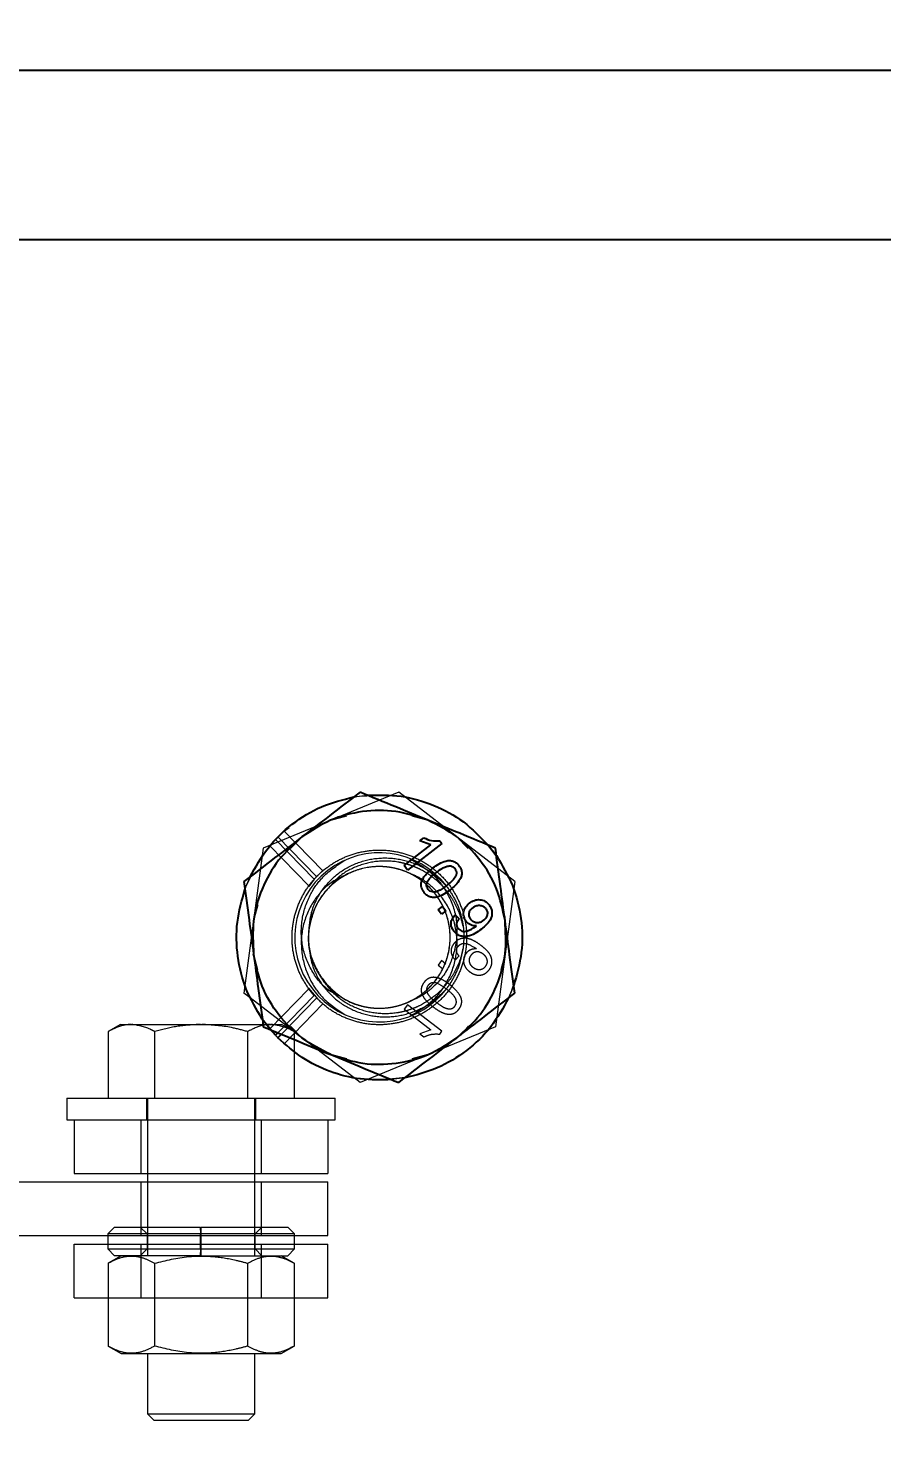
# Model space of a CAD drawing. Header units: millimetres. Extents: x 1293 to 41893, y 1011 to 26911.
# Drawn here: x 12004.4 to 12071.7, y 6496.1 to 6607.8 of the extents above; entities that cross this region are included whole.
import ezdxf

# ---------------------------------------------------------------- set-up
doc = ezdxf.new("R2010")
doc.units = ezdxf.units.MM
doc.header["$LTSCALE"] = 50
doc.linetypes.add('HIDDEN', pattern=[1.905, 1.27, -0.635])
doc.layers.add('CAPA_1', color=7, linetype='Continuous')
doc.layers.add('MAQUINAS', color=11, linetype='Continuous')
doc.styles.add('SLDTEXTSTYLE0', font='TXT', dxfattribs={"width": 0.75})
doc.dimstyles.new('SLDDIMSTYLE0', dxfattribs={"dimtxt": 100, "dimasz": 100, "dimexe": 0, "dimexo": 0.0625, "dimgap": 25, "dimtad": 2, "dimdec": 0, "dimlfac": 1.5, "dimrnd": 1e-09, "dimzin": 12, "dimdsep": 46, "dimtxsty": 'SLDTEXTSTYLE0', "dimsah": 1, "dimcen": 0.09, "dimadec": 0, "dimazin": 3, "dimtfac": 1, "dimtdec": 0, "dimtofl": 0, "dimtmove": 0, "dimatfit": 3, "dimfxl": 1, "dimfrac": 2, "dimtolj": 1, "dimtzin": 12, "dimarcsym": 0})

# ---------------------------------------------------------------- blocks, each defined once
blk = doc.blocks.new('_D_5')
at = {"layer": 'CAPA_1', "transparency": 16777216}
for p, q in [((11574.4, 7831.18), (17588.06, 7831.18)), ((17538.06, 7831.18), (17538.06, 4708.49)), ((16485.16, 4708.49), (17588.06, 4708.49))]:
    blk.add_line(p, q, dxfattribs=at)
for points in [[(17538.06, 7831.18), (17522.68, 7731.18), (17553.45, 7731.18)], [(17538.06, 4708.49), (17553.45, 4808.49), (17522.68, 4808.49)]]:
    blk.add_solid(points, dxfattribs=at)
at = {"layer": 'CAPA_1', "transparency": 16777216, "insert": (17409.15, 6122.06), "char_height": 100, "attachment_point": 1, "rotation": 90, "style": 'SLDTEXTSTYLE0'}
blk.add_mtext('4684', dxfattribs=at)
blk = doc.blocks.new('_D_15')
at = {"layer": 'CAPA_1', "transparency": 16777216}
for p, q in [((6530.12, 8742.38), (6530.12, 9415.65)), ((16745.16, 6492), (16745.16, 9415.65)), ((6530.12, 9365.65), (16745.16, 9365.65))]:
    blk.add_line(p, q, dxfattribs=at)
for points in [[(6530.12, 9365.65), (6630.12, 9350.26), (6630.12, 9381.03)], [(16745.16, 9365.65), (16645.16, 9381.03), (16645.16, 9350.26)]]:
    blk.add_solid(points, dxfattribs=at)
at = {"layer": 'CAPA_1', "transparency": 16777216, "insert": (11452.92, 9494.55), "char_height": 100, "attachment_point": 1, "style": 'SLDTEXTSTYLE0'}
blk.add_mtext('15323', dxfattribs=at)

msp = doc.modelspace()

# ---------------------------------------------------------------- linework, layer by layer
at = {"color": 1, "linetype": 'HIDDEN', "lineweight": 18}
for p, q in [((12011.655272, 6529.3172182), (12010.6731386, 6528.7501832)), ((12010.6731386, 6528.7501832), (12010.6731386, 6523.4955382)), ((12011.655272, 6529.3172182), (12024.3557022, 6529.3172182)), ((12014.3393129, 6528.7501832), (12014.3393129, 6523.4955382)), ((12021.6716613, 6528.7501832), (12021.6716613, 6523.4955382)), ((12025.3378355, 6528.7501832), (12024.3557022, 6529.3172182)), ((12025.3378355, 6528.7501832), (12025.3378355, 6523.4955382)), ((12007.4221537, 6523.4955382), (12028.5888204, 6523.4955382)), ((12007.4221537, 6523.4955382), (12007.4221537, 6521.8022048)), ((12013.6874871, 6523.4955382), (12013.6874871, 6521.8022048)), ((12013.7721537, 6523.4955382), (12013.7721537, 6511.0834048)), ((12022.2388204, 6511.0834048), (12022.2388204, 6523.4955382)), ((12022.3234871, 6521.8022048), (12022.3234871, 6523.4955382)), ((12028.5888204, 6521.8022048), (12028.5888204, 6523.4955382)), ((12007.4221537, 6521.8022048), (12028.5888204, 6521.8022048)), ((12008.0054871, 6521.8022048), (12008.0054871, 6517.5688715)), ((12013.2429871, 6521.8022048), (12013.2429871, 6517.5688715)), ((12022.7679871, 6517.5688715), (12022.7679871, 6521.8022048)), ((12028.0054871, 6521.8022048), (12028.0054871, 6517.5688715)), ((12008.0054871, 6517.5688715), (12028.0054871, 6517.5688715)), ((11984.4054871, 6516.9022048), (12028.0054871, 6516.9022048)), ((12013.2429871, 6516.9022048), (12013.2429871, 6512.6688715)), ((12022.7679871, 6512.6688715), (12022.7679871, 6516.9022048)), ((12028.0054871, 6512.6688715), (12028.0054871, 6516.9022048)), ((12011.1686537, 6513.3355382), (12010.6394871, 6512.8063715)), ((12011.1686537, 6513.3355382), (12017.9677204, 6513.3355382)), ((12013.2091204, 6513.3355382), (12013.7382871, 6512.8063715)), ((12017.9516537, 6513.3355382), (12017.9474871, 6512.8063715)), ((12017.9718871, 6512.8063715), (12017.9677204, 6513.3355382)), ((12018.0054871, 6513.3355382), (12024.8423204, 6513.3355382)), ((12018.0054871, 6511.0834048), (12018.0054871, 6513.3355382)), ((12022.2726871, 6512.8063715), (12022.8018537, 6513.3355382)), ((12025.3714871, 6512.8063715), (12024.8423204, 6513.3355382)), ((11984.4054871, 6512.6688715), (12028.0054871, 6512.6688715)), ((12008.0054871, 6512.0022048), (12028.0054871, 6512.0022048)), ((12008.0054871, 6507.7688715), (12008.0054871, 6512.0022048)), ((12017.9474871, 6512.8063715), (12010.6394871, 6512.8063715)), ((12010.6394871, 6512.8063715), (12010.6394871, 6511.6125715)), ((12013.2429871, 6512.0022048), (12013.2429871, 6507.7688715)), ((12013.7382871, 6512.8063715), (12013.7382871, 6511.6125715)), ((12017.9474871, 6511.6125715), (12017.9474871, 6512.8063715)), ((12017.9718871, 6512.8063715), (12017.9718871, 6511.6125715)), ((12025.3714871, 6512.8063715), (12018.0054871, 6512.8063715)), ((12022.2726871, 6511.6125715), (12022.2726871, 6512.8063715)), ((12022.7679871, 6507.7688715), (12022.7679871, 6512.0022048)), ((12025.3714871, 6511.6125715), (12025.3714871, 6512.8063715)), ((12028.0054871, 6507.7688715), (12028.0054871, 6512.0022048)), ((12010.6394871, 6511.6125715), (12017.9474871, 6511.6125715)), ((12010.6394871, 6511.6125715), (12011.1686537, 6511.0834048)), ((12011.7028084, 6511.0834048), (12010.6733537, 6510.4890489)), ((12017.9516537, 6511.0834048), (12011.1686537, 6511.0834048)), ((12013.7382871, 6511.6125715), (12013.2091204, 6511.0834048)), ((12017.9474871, 6511.6125715), (12017.9516537, 6511.0834048)), ((12017.9558597, 6511.0834048), (12017.9516537, 6511.0834048)), ((12017.9558597, 6511.0834048), (12024.8423204, 6511.0834048)), ((12017.9677204, 6511.0834048), (12017.9718871, 6511.6125715)), ((12018.0054871, 6511.6125715), (12025.3714871, 6511.6125715)), ((12022.8018537, 6511.0834048), (12022.2726871, 6511.6125715)), ((12025.3376204, 6510.4890489), (12024.3081657, 6511.0834048)), ((12024.8423204, 6511.0834048), (12025.3714871, 6511.6125715)), ((12010.6733537, 6510.4890489), (12010.6733537, 6503.9561608)), ((12014.3390978, 6510.4888626), (12014.3390978, 6503.956347)), ((12021.6718764, 6510.4888626), (12021.6718764, 6503.956347)), ((12025.3376204, 6510.4890489), (12025.3376204, 6503.9561608)), ((12008.0054871, 6507.7688715), (12028.0054871, 6507.7688715)), ((12010.6733537, 6503.9561608), (12011.7028084, 6503.3618048)), ((12011.7028084, 6503.3618048), (12024.3081657, 6503.3618048)), ((12013.7721537, 6503.3618048), (12013.7721537, 6498.6255515)), ((12022.2388204, 6498.6255515), (12022.2388204, 6503.3618048)), ((12024.3081657, 6503.3618048), (12025.3376204, 6503.9561608)), ((12013.7721537, 6498.6255515), (12022.2388204, 6498.6255515)), ((12013.7721537, 6498.6255515), (12014.3013204, 6498.0963848)), ((12021.7096537, 6498.0963848), (12022.2388204, 6498.6255515)), ((12021.7096537, 6498.0963848), (12014.3013204, 6498.0963848))]:
    msp.add_line(p, q, dxfattribs=at)
for points, knots in [([(12012.4800933, 6529.3172182), (12012.2749749, 6529.3025085), (12011.6630325, 6529.2586244), (12011.068433, 6528.9532191), (12010.6731386, 6528.7501832)], [0, 0, 0, 0, 0.3351922062, 1, 1, 1, 1]), ([(12014.3393129, 6528.7501832), (12014.2250634, 6528.814405), (12013.6367914, 6529.145084), (12013.0251841, 6529.2404076), (12012.5323583, 6529.3172182)], [0, 0, 0, 0, 0.1942119601, 1, 1, 1, 1]), ([(12017.9532221, 6529.3172182), (12017.3293215, 6529.2848229), (12016.1048334, 6529.2212428), (12014.9203022, 6528.9051973), (12014.3393129, 6528.7501832)], [0, 0, 0, 0, 0.5095195514, 1, 1, 1, 1]), ([(12021.6716613, 6528.7501832), (12021.2469874, 6528.8663404), (12020.0660093, 6529.1893626), (12018.8417645, 6529.2673041), (12018.0577521, 6529.3172182)], [0, 0, 0, 0, 0.35959504835, 1, 1, 1, 1]), ([(12023.4786159, 6529.3172182), (12023.2734975, 6529.3025085), (12022.6615551, 6529.2586244), (12022.0669556, 6528.9532191), (12021.6716613, 6528.7501832)], [0, 0, 0, 0, 0.3351922062, 1, 1, 1, 1]), ([(12025.3378355, 6528.7501832), (12025.223586, 6528.814405), (12024.635314, 6529.145084), (12024.0237067, 6529.2404076), (12023.5308809, 6529.3172182)], [0, 0, 0, 0, 0.1942119601, 1, 1, 1, 1]), ([(12010.6733537, 6510.4890489), (12010.991518, 6510.6528414), (12011.6347463, 6510.9839786), (12012.5877667, 6511.105062), (12013.4987817, 6510.9271855), (12014.0572867, 6510.63586), (12014.3390978, 6510.4888626)], [0, 0, 0, 0, 0.2646061211, 0.5349506065, 0.7653448938, 1, 1, 1, 1]), ([(12014.3390978, 6510.4888626), (12015.2242614, 6510.7063152), (12016.7125708, 6511.0719388), (12018.8888359, 6511.0702052), (12020.4462245, 6510.8231188), (12021.3655322, 6510.5724079), (12021.6718764, 6510.4888626)], [0, 0, 0, 0, 0.3661794341, 0.6156922034, 0.8719357593, 1, 1, 1, 1]), ([(12021.6718764, 6510.4888626), (12021.9900512, 6510.6526872), (12022.6333002, 6510.9838886), (12023.5863313, 6511.1050711), (12024.4973367, 6510.9272859), (12025.0558201, 6510.6360175), (12025.3376204, 6510.4890489)], [0, 0, 0, 0, 0.2646176718, 0.5349733347, 0.7653562273, 1, 1, 1, 1]), ([(12014.3390978, 6503.956347), (12014.0209229, 6503.7925225), (12013.377674, 6503.4613211), (12012.4246428, 6503.3401386), (12011.5136375, 6503.5179238), (12010.955154, 6503.8091922), (12010.6733537, 6503.9561608)], [0, 0, 0, 0, 0.2646176718, 0.5349733347, 0.7653562273, 1, 1, 1, 1]), ([(12021.6718764, 6503.956347), (12021.3655273, 6503.8727996), (12020.4615537, 6503.626268), (12018.9050548, 6503.3764904), (12016.7280651, 6503.3695078), (12015.2242592, 6503.7389111), (12014.3390978, 6503.956347)], [0, 0, 0, 0, 0.1280647744, 0.377893031, 0.6338190398, 1, 1, 1, 1]), ([(12025.3376204, 6503.9561608), (12025.0194562, 6503.7923682), (12024.3762279, 6503.4612311), (12023.4232074, 6503.3401477), (12022.5121924, 6503.5180242), (12021.9536874, 6503.8093497), (12021.6718764, 6503.956347)], [0, 0, 0, 0, 0.2646061211, 0.5349506065, 0.7653448938, 1, 1, 1, 1])]:
    msp.add_open_spline(points, degree=3, knots=knots, dxfattribs=at)
at = {"layer": 'MAQUINAS', "linetype": 'Continuous', "lineweight": 25}
for p, q in [((12177.0601733, 6604.5102403), (11890.3934895, 6604.5102403)), ((12177.0601733, 6591.1769069), (11730.6958163, 6591.1769069)), ((12034.0137937, 6541.8359953), (12036.1283487, 6543.4636933)), ((12036.995178, 6543.5769087), (12034.2815897, 6541.4880993)), ((12035.2462354, 6543.7819405), (12035.566952, 6544.028815)), ((12036.1283487, 6543.4636933), (12035.2462354, 6543.7819405)), ((12036.8227843, 6543.8008667), (12036.995178, 6543.5769087)), ((12034.2815897, 6541.4880993), (12034.0137937, 6541.8359953)), ((12036.6917544, 6538.3570359), (12037.0396503, 6538.624832)), ((12036.9595505, 6538.00914), (12036.6917544, 6538.3570359)), ((12037.3074464, 6538.276936), (12036.9595505, 6538.00914)), ((12037.0396503, 6538.624832), (12037.3074464, 6538.276936)), ((12038.0490264, 6537.961319), (12038.3516121, 6537.6402027)), ((12039.6611045, 6537.0388996), (12039.7261669, 6537.091579)), ((12023.8618155, 6528.4632985), (12023.4132438, 6528.9697264)), ((12023.8618155, 6528.4632985), (12024.0550973, 6528.6612963)), ((12024.0576472, 6528.260317), (12024.3359889, 6528.5454501))]:
    msp.add_line(p, q, dxfattribs=at)
at = {"layer": 'MAQUINAS', "linetype": 'HIDDEN', "lineweight": 18}
for p, q in [((12033.5848455, 6547.6228082), (12022.9100596, 6543.2202773)), ((12029.5555086, 6547.0998635), (12030.2911571, 6547.2850493)), ((12030.0559846, 6547.2537224), (12031.0948456, 6547.3921073)), ((12030.5128073, 6547.314575), (12031.6355771, 6547.3740415)), ((12042.7349421, 6540.5794379), (12033.5848455, 6547.6228082)), ((12028.2474525, 6545.4215427), (12029.494105, 6545.7535401)), ((12034.6262073, 6545.7535401), (12035.8862248, 6545.4138537)), ((12024.0576472, 6544.0934968), (12024.5463845, 6544.5587791)), ((12024.5463845, 6544.5587791), (12024.9402145, 6544.8483422)), ((12027.6034915, 6541.4270801), (12024.5463845, 6544.5587791)), ((12023.4132438, 6543.3840875), (12026.4923837, 6540.229818)), ((12023.5466405, 6543.4828181), (12023.8618155, 6543.8905154)), ((12023.8618155, 6543.8905154), (12026.9189225, 6540.7588164)), ((12027.1109984, 6540.9656453), (12024.0576472, 6544.0934968)), ((12025.8912281, 6544.0265731), (12025.0495741, 6543.187489)), ((12038.1598938, 6544.101123), (12039.0707382, 6543.187489)), ((12040.4736344, 6543.6157442), (12041.4074953, 6542.400596)), ((12040.650874, 6543.4509781), (12041.2901493, 6542.6204906)), ((12022.9100596, 6543.2202773), (12021.3853702, 6531.774376)), ((12021.6108455, 6540.3326349), (12022.1435609, 6541.3960519)), ((12027.6034915, 6541.4270801), (12027.1109984, 6540.9656453)), ((12027.7159743, 6541.5053336), (12027.6034915, 6541.4270801)), ((12036.2785382, 6541.3170203), (12036.1266479, 6541.4597177)), ((12021.356713, 6539.5061077), (12021.5351753, 6540.1491578)), ((12021.4652668, 6539.9796512), (12021.8648524, 6540.9485237)), ((12026.9189225, 6540.7588164), (12026.5018243, 6540.1890732)), ((12042.7349421, 6540.5794379), (12041.2102528, 6529.1335366)), ((12022.483523, 6538.7429581), (12022.1477149, 6537.4973266)), ((12022.483523, 6533.6108558), (12022.1476913, 6534.8719062)), ((12036.9595505, 6534.3446739), (12036.6917544, 6533.996778)), ((12037.3074464, 6534.0768778), (12036.9595505, 6534.3446739)), ((12038.0490264, 6534.3924949), (12038.3516121, 6534.7136112)), ((12038.5054862, 6534.6015685), (12038.6696365, 6535.3104701)), ((12039.6611045, 6535.3149143), (12039.7261669, 6535.2622349)), ((12041.9725974, 6534.8564872), (12041.6367893, 6533.6108558)), ((12036.6917544, 6533.996778), (12037.0396503, 6533.7289819)), ((12023.4132438, 6528.9697264), (12026.4923837, 6532.1239959)), ((12026.46932, 6532.1630695), (12027.2139635, 6531.3004024)), ((12026.9189225, 6531.5949975), (12026.4923837, 6532.1239959)), ((12027.5406818, 6532.961592), (12027.8579767, 6532.5190955)), ((12042.6550455, 6532.3741627), (12042.2554599, 6531.4052902)), ((12042.775231, 6532.8984468), (12042.4239264, 6531.8137698)), ((12021.8648524, 6531.4052902), (12021.3853702, 6531.774376)), ((12030.5354668, 6524.7310057), (12021.8648524, 6531.4052902)), ((12024.0550973, 6528.6612963), (12026.9189225, 6531.5949975)), ((12027.1109984, 6531.3881686), (12024.3359889, 6528.5454501)), ((12035.8818148, 6530.7534227), (12036.3274836, 6531.0717542)), ((12037.0791367, 6531.7889371), (12036.1266479, 6530.8940962)), ((12042.3407338, 6531.6120533), (12041.9827316, 6530.9673646)), ((12027.6034915, 6530.9267338), (12024.5463845, 6527.7950348)), ((12034.2815897, 6530.8657145), (12034.0137937, 6530.5178186)), ((12034.0137937, 6530.5178186), (12036.1283487, 6528.8901206)), ((12036.995178, 6528.7769052), (12034.2815897, 6530.8657145)), ((12024.1175213, 6528.2117789), (12022.8098303, 6529.7714247)), ((12023.4132438, 6528.9697264), (12022.830163, 6529.7333233)), ((12025.9604185, 6528.2526908), (12025.0495741, 6529.1663249)), ((12041.2102528, 6529.1335366), (12030.5354668, 6524.7310057)), ((12036.1283487, 6528.8901206), (12035.2462354, 6528.5718734)), ((12036.8227843, 6528.5529472), (12036.995178, 6528.7769052)), ((12035.2462354, 6528.5718734), (12035.566952, 6528.3249989)), ((12029.494105, 6526.6002738), (12028.3466099, 6526.9096254)), ((12035.8728598, 6526.9322711), (12034.6262073, 6526.6002738)), ((12034.1281802, 6525.1197214), (12032.5861383, 6524.9721302)), ((12034.0643277, 6525.1000915), (12033.0254667, 6524.9617065))]:
    msp.add_line(p, q, dxfattribs=at)
msp.add_arc((12032.0601562, 6536.1769069), 6.6666667, 37.587605897, 307.587605897, dxfattribs=at)
at = {"layer": 'MAQUINAS', "linetype": 'Continuous', "lineweight": 25}
for points in [[(12021.8648524, 6540.9485237), (12022.3001784, 6541.7334687), (12023.1708305, 6543.3033588), (12025.136774, 6545.171126), (12027.4453826, 6546.5937343), (12029.185784, 6547.0337264), (12030.0559846, 6547.2537224)], [(12031.0948456, 6547.3921073), (12031.9922909, 6547.4075765), (12033.7871816, 6547.4385147), (12036.3876873, 6546.6698413), (12038.7740065, 6545.3818317), (12040.0252515, 6544.094596), (12040.650874, 6543.4509781)], [(12035.8728598, 6545.4215427), (12035.0404265, 6545.6934749), (12033.37556, 6546.2373392), (12030.7264435, 6546.1891388), (12028.1570846, 6545.5421948), (12026.6926406, 6544.5814803), (12025.9604185, 6544.101123)], [(12041.9725974, 6537.4973266), (12041.7918809, 6538.354201), (12041.430448, 6540.0679499), (12040.064147, 6542.3380519), (12038.2191976, 6544.23971), (12036.6549724, 6545.0275985), (12035.8728598, 6545.4215427)], [(12025.9604185, 6544.101123), (12025.3087017, 6543.5161808), (12024.0052682, 6542.3462963), (12022.7224527, 6540.0279938), (12021.9980432, 6537.4793918), (12022.0978243, 6535.7307888), (12022.1477149, 6534.8564872)], [(12041.2901493, 6542.6204906), (12041.7522687, 6541.8510147), (12042.6765073, 6540.3120629), (12043.3110695, 6537.6756223), (12043.38878, 6534.9650044), (12042.8996237, 6533.2377766), (12042.6550455, 6532.3741627)], [(12022.830163, 6529.7333233), (12022.3680436, 6530.5027992), (12021.443805, 6532.041751), (12020.8092428, 6534.6781916), (12020.7315323, 6537.3888095), (12021.2206886, 6539.1160373), (12021.4652668, 6539.9796512)], [(12038.1598938, 6528.2526908), (12038.8116106, 6528.8376331), (12040.1150441, 6530.0075176), (12041.3978596, 6532.32582), (12042.1222691, 6534.8744221), (12042.022488, 6536.6230251), (12041.9725974, 6537.4973266)], [(12028.2474525, 6526.9322711), (12027.4653399, 6527.3262154), (12025.9011147, 6528.1141039), (12024.0561653, 6530.015762), (12022.6898643, 6532.285864), (12022.3284314, 6533.9996128), (12022.1477149, 6534.8564872)], [(12042.2554599, 6531.4052902), (12041.8201339, 6530.6203452), (12040.9494818, 6529.0504551), (12038.9835383, 6527.1826879), (12036.6749297, 6525.7600796), (12034.9345283, 6525.3200875), (12034.0643277, 6525.1000915)], [(12033.0254667, 6524.9617065), (12032.2012925, 6524.9428551), (12030.5529442, 6524.9051521), (12028.1469945, 6525.5383283), (12025.9042062, 6526.6150857), (12024.6731669, 6527.7119066), (12024.0576472, 6528.260317)], [(12028.2474525, 6526.9322711), (12029.0798858, 6526.660339), (12030.7447523, 6526.1164747), (12033.3938688, 6526.1646751), (12035.9632277, 6526.811619), (12037.4276718, 6527.7723336), (12038.1598938, 6528.2526908)]]:
    msp.add_open_spline(points, degree=3, dxfattribs=at)
for points, knots in [([(12030.5354668, 6547.6228082), (12029.7358052, 6547.0072613), (12028.2348568, 6545.8518926), (12026.6846978, 6544.6586437), (12025.9604185, 6544.101123)], [0, 0, 0, 0, 0.5327709195, 1, 1, 1, 1]), ([(12035.8728598, 6545.4215427), (12035.0278931, 6545.7700267), (12033.2194297, 6546.5158792), (12031.4683769, 6547.2380543), (12030.5354668, 6547.6228082)], [0, 0, 0, 0, 0.4672290805, 1, 1, 1, 1]), ([(12041.2102528, 6543.2202773), (12040.2773427, 6543.6050311), (12038.5262898, 6544.3272062), (12036.7178265, 6545.0730587), (12035.8728598, 6545.4215427)], [0, 0, 0, 0, 0.5327709195, 1, 1, 1, 1]), ([(12025.9604185, 6544.101123), (12025.2361392, 6543.5436024), (12023.6859803, 6542.3503535), (12022.1850319, 6541.1949847), (12021.3853702, 6540.5794379)], [0, 0, 0, 0, 0.46722908045, 1, 1, 1, 1]), ([(12035.566952, 6544.028815), (12035.7678316, 6543.9422677), (12036.1688965, 6543.7694725), (12036.6050735, 6543.790414), (12036.8227843, 6543.8008667)], [0, 0, 0, 0, 0.5008657323, 1, 1, 1, 1]), ([(12036.2893921, 6541.6485375), (12036.446057, 6541.7625139), (12036.7590004, 6541.9901856), (12037.2103581, 6542.1966551), (12037.5978773, 6542.2485662), (12037.8880509, 6542.1992668), (12038.1431118, 6542.0574458), (12038.2704341, 6541.9108164), (12038.3341584, 6541.837429)], [0, 0, 0, 0, 0.2504817087, 0.5003455958, 0.6317049057, 0.7502211388, 0.8749866995, 1, 1, 1, 1]), ([(12041.9725974, 6537.4973266), (12041.8519101, 6538.4033312), (12041.5936056, 6540.3424327), (12041.3435011, 6542.2199765), (12041.2102528, 6543.2202773)], [0, 0, 0, 0, 0.4672290805, 1, 1, 1, 1]), ([(12035.3806951, 6540.5292055), (12035.4253006, 6540.6431323), (12035.5145767, 6540.8711521), (12035.8198774, 6541.2583351), (12036.1015943, 6541.4924632), (12036.2893921, 6541.6485375)], [0, 0, 0, 0, 0.249753552, 0.499871473, 1, 1, 1, 1]), ([(12035.8988868, 6539.9628565), (12035.8619161, 6540.0226013), (12035.7879543, 6540.1421239), (12035.7807206, 6540.3565989), (12035.8285565, 6540.5617749), (12036.064701, 6540.9114773), (12036.3389312, 6541.1281622), (12036.5582753, 6541.3014784)], [0, 0, 0, 0, 0.12469638283, 0.2494616582, 0.37443234657, 0.49963711369, 1, 1, 1, 1]), ([(12036.5582753, 6541.3014784), (12036.7110145, 6541.4126885), (12036.94011, 6541.5794939), (12037.275791, 6541.7603706), (12037.4615971, 6541.7988445), (12037.5543777, 6541.8180562)], [0, 0, 0, 0, 0.5003723119, 0.7505151407, 1, 1, 1, 1]), ([(12038.018123, 6541.6002177), (12038.0556325, 6541.5406584), (12038.1306497, 6541.4215426), (12038.1419219, 6541.2062647), (12038.0903355, 6541.0013955), (12037.858034, 6540.648679), (12037.5822551, 6540.431505), (12037.3616636, 6540.2577906)], [0, 0, 0, 0, 0.1247447425, 0.2494837578, 0.3744708184, 0.4996480989, 1, 1, 1, 1]), ([(12037.5543777, 6541.8180562), (12037.5988745, 6541.8164463), (12037.6878395, 6541.8132276), (12037.8158538, 6541.7718283), (12037.9308984, 6541.701425), (12037.9890446, 6541.6339575), (12038.018123, 6541.6002177)], [0, 0, 0, 0, 0.2501584562, 0.5001555724, 0.7500324303, 1, 1, 1, 1]), ([(12038.3341584, 6541.837429), (12038.3883662, 6541.7567672), (12038.4967372, 6541.5955097), (12038.5705471, 6541.3088636), (12038.5468336, 6541.0141647), (12038.2993032, 6540.4824365), (12037.9263797, 6540.1637353), (12037.6283725, 6539.9090578)], [0, 0, 0, 0, 0.125373348, 0.2506437386, 0.375697515, 0.5011131747, 1, 1, 1, 1]), ([(12021.3853702, 6540.5794379), (12021.5186186, 6539.5791371), (12021.7687231, 6537.7015933), (12022.0270275, 6535.7624918), (12022.1477149, 6534.8564872)], [0, 0, 0, 0, 0.5327709195, 1, 1, 1, 1]), ([(12035.5857805, 6539.7218401), (12035.5067986, 6539.8438028), (12035.3881746, 6540.0269805), (12035.3567586, 6540.2795923), (12035.3606066, 6540.4232119), (12035.373999, 6540.4938747), (12035.3806951, 6540.5292055)], [0, 0, 0, 0, 0.4987953461, 0.7491482596, 0.8745764119, 1, 1, 1, 1]), ([(12037.3616636, 6540.2577906), (12037.1380194, 6540.0898913), (12036.8584191, 6539.8799833), (12036.4598785, 6539.7426537), (12036.2492449, 6539.7473587), (12036.0443667, 6539.810751), (12035.9473662, 6539.9121693), (12035.8988868, 6539.9628565)], [0, 0, 0, 0, 0.5004095025, 0.6256126137, 0.7505796735, 0.875343692, 1, 1, 1, 1]), ([(12037.6283725, 6539.9090578), (12037.4719048, 6539.7950803), (12037.1593471, 6539.5674001), (12036.7119692, 6539.3640692), (12036.3257733, 6539.3102948), (12036.0347712, 6539.3567122), (12035.7763449, 6539.5017297), (12035.6493421, 6539.6484236), (12035.5857805, 6539.7218401)], [0, 0, 0, 0, 0.2504758129, 0.50034735438, 0.62576834083, 0.75017618309, 0.87496969665, 1, 1, 1, 1]), ([(12038.8934808, 6537.4400821), (12038.8546228, 6537.496743), (12038.7769331, 6537.6100264), (12038.7118457, 6537.8064107), (12038.6905838, 6538.0118933), (12038.7145406, 6538.216928), (12038.7787905, 6538.4141052), (12038.9146428, 6538.6547869), (12039.0705308, 6538.7917568), (12039.1741085, 6538.8827647)], [0, 0, 0, 0, 0.1250740585, 0.2500636243, 0.3732612247, 0.5001992382, 0.6242961009, 0.7503685137, 1, 1, 1, 1]), ([(12039.1741085, 6538.8827647), (12039.2953062, 6538.9635006), (12039.4779031, 6539.0851377), (12039.7618646, 6539.1524718), (12039.9807797, 6539.1586482), (12040.1942389, 6539.1195424), (12040.4656377, 6539.0105365), (12040.615114, 6538.8510362), (12040.7150328, 6538.7444167)], [0, 0, 0, 0, 0.2498688585, 0.3764535287, 0.5003476657, 0.6272386366, 0.7508240847, 1, 1, 1, 1]), ([(12037.9302514, 6536.6761198), (12037.8642686, 6536.7764766), (12037.7650491, 6536.9273849), (12037.7143654, 6537.1628949), (12037.7140201, 6537.4014878), (12037.8093249, 6537.6943131), (12037.9690419, 6537.8722234), (12038.0490264, 6537.961319)], [0, 0, 0, 0, 0.2498594906, 0.3757183909, 0.500481002, 0.7498462328, 1, 1, 1, 1]), ([(12039.2881813, 6537.575099), (12039.2386372, 6537.6507777), (12039.1644065, 6537.7641652), (12039.1316856, 6537.9424987), (12039.1377781, 6538.0772984), (12039.1729503, 6538.208127), (12039.254756, 6538.3696515), (12039.3561046, 6538.4603788), (12039.4234226, 6538.5206421)], [0, 0, 0, 0, 0.2495205461, 0.3738507838, 0.4998887841, 0.6240955932, 0.7503154422, 1, 1, 1, 1]), ([(12039.4234226, 6538.5206421), (12039.5031726, 6538.5739978), (12039.6624624, 6538.6805687), (12039.9077736, 6538.7180132), (12040.0966841, 6538.6918906), (12040.2776361, 6538.6238009), (12040.3764324, 6538.5199987), (12040.4429328, 6538.4501287)], [0, 0, 0, 0, 0.25025039885, 0.49984175184, 0.62957629764, 0.75066535386, 1, 1, 1, 1]), ([(12040.7150328, 6538.7444167), (12040.7674507, 6538.6654813), (12040.8722706, 6538.5076343), (12040.9417258, 6538.2287519), (12040.9429775, 6537.9436709), (12040.8393013, 6537.5772177), (12040.5520624, 6537.1888917), (12040.2588868, 6536.9528217), (12040.1119214, 6536.8344826)], [0, 0, 0, 0, 0.1250635897, 0.2500895576, 0.3751100052, 0.5001693996, 0.7494409524, 1, 1, 1, 1]), ([(12040.4429328, 6538.4501287), (12040.4919106, 6538.3719861), (12040.5651046, 6538.2552074), (12040.5847888, 6538.0714325), (12040.5673924, 6537.9353892), (12040.5215055, 6537.804918), (12040.4269441, 6537.6471879), (12040.3223776, 6537.5569761), (12040.252903, 6537.497039)], [0, 0, 0, 0, 0.24901685056, 0.37213839248, 0.49936545582, 0.62356193347, 0.74989269326, 1, 1, 1, 1]), ([(12040.1119214, 6536.8344826), (12039.9455622, 6536.7131442), (12039.6134091, 6536.4708797), (12039.1292847, 6536.2635778), (12038.7150281, 6536.2302963), (12038.4099386, 6536.2949343), (12038.1351146, 6536.4433582), (12037.9985583, 6536.5985109), (12037.9302514, 6536.6761198)], [0, 0, 0, 0, 0.2504849429, 0.5001185141, 0.6278991852, 0.7500923696, 0.8749936752, 1, 1, 1, 1]), ([(12038.3516121, 6537.6402027), (12038.3025084, 6537.5818399), (12038.213827, 6537.4764364), (12038.1476144, 6537.3138052), (12038.1393291, 6537.1827233), (12038.1584557, 6537.0805284), (12038.1969857, 6536.9835163), (12038.2371067, 6536.9273028), (12038.257166, 6536.8991979)], [0, 0, 0, 0, 0.2764767993, 0.4993179598, 0.6237184282, 0.7494961879, 0.8747561628, 1, 1, 1, 1]), ([(12038.257166, 6536.8991979), (12038.3013761, 6536.8499506), (12038.3897594, 6536.751497), (12038.5705693, 6536.6629115), (12038.768965, 6536.6322192), (12039.1581364, 6536.719301), (12039.4376499, 6536.8969109), (12039.6611045, 6537.0388996)], [0, 0, 0, 0, 0.1252073258, 0.2503100191, 0.3753386279, 0.5006201474, 1, 1, 1, 1]), ([(12039.7261669, 6537.091579), (12039.6476675, 6537.0885179), (12039.4901756, 6537.0823766), (12039.2618849, 6537.1505329), (12039.0508574, 6537.2628683), (12038.9458614, 6537.381099), (12038.8934808, 6537.4400821)], [0, 0, 0, 0, 0.2489431768, 0.4994502947, 0.7502849385, 1, 1, 1, 1]), ([(12040.252903, 6537.497039), (12040.1771523, 6537.4458975), (12040.0625391, 6537.3685188), (12039.8856986, 6537.3201143), (12039.747981, 6537.3135439), (12039.6141495, 6537.3373017), (12039.4440657, 6537.4072088), (12039.350659, 6537.5078094), (12039.2881813, 6537.575099)], [0, 0, 0, 0, 0.2499764907, 0.3782221671, 0.5003423322, 0.6274524307, 0.7508110927, 1, 1, 1, 1]), ([(12042.7349421, 6531.774376), (12042.6016937, 6532.7746767), (12042.3515892, 6534.6522206), (12042.0932848, 6536.591322), (12041.9725974, 6537.4973266)], [0, 0, 0, 0, 0.5327709195, 1, 1, 1, 1]), ([(12022.1477149, 6534.8564872), (12022.2684022, 6533.9504826), (12022.5267067, 6532.0113812), (12022.7768112, 6530.1338374), (12022.9100596, 6529.1335366)], [0, 0, 0, 0, 0.4672290805, 1, 1, 1, 1]), ([(12038.1598938, 6528.2526908), (12038.8841731, 6528.8102115), (12040.434332, 6530.0034604), (12041.9352804, 6531.1588291), (12042.7349421, 6531.774376)], [0, 0, 0, 0, 0.4672290805, 1, 1, 1, 1]), ([(12022.9100596, 6529.1335366), (12023.8429696, 6528.7487827), (12025.5940225, 6528.0266076), (12027.4024858, 6527.2807551), (12028.2474525, 6526.9322711)], [0, 0, 0, 0, 0.53277091955, 1, 1, 1, 1]), ([(12033.5848455, 6524.7310057), (12034.3845071, 6525.3465525), (12035.8854555, 6526.5019213), (12037.4356145, 6527.6951702), (12038.1598938, 6528.2526908)], [0, 0, 0, 0, 0.5327709195, 1, 1, 1, 1]), ([(12028.2474525, 6526.9322711), (12029.0924192, 6526.5837872), (12030.9008826, 6525.8379346), (12032.6519354, 6525.1157596), (12033.5848455, 6524.7310057)], [0, 0, 0, 0, 0.4672290805, 1, 1, 1, 1])]:
    msp.add_open_spline(points, degree=3, knots=knots, dxfattribs=at)
at = {"layer": 'MAQUINAS', "linetype": 'HIDDEN', "lineweight": 18}
for points in [[(12026.4923837, 6532.1239959), (12026.2528289, 6532.4947189), (12025.7737193, 6533.2361651), (12025.3408668, 6534.4962947), (12025.140224, 6535.8074858), (12025.1977878, 6537.1351161), (12025.5064527, 6538.4267696), (12026.0562141, 6539.6359583), (12026.8265129, 6540.7179901), (12027.7891406, 6541.6331758), (12028.9087001, 6542.3478687), (12030.1440603, 6542.8358124), (12031.4498265, 6543.0790763), (12032.7780193, 6543.0687222), (12034.0798343, 6542.8051303), (12035.3074368, 6542.2979863), (12036.415719, 6541.5659251), (12037.3639574, 6540.635846), (12038.1173091, 6539.5419245), (12038.6480925, 6538.3243564), (12038.9368042, 6537.027881), (12038.9728354, 6535.7001367), (12038.7548623, 6534.3899112), (12038.2908943, 6533.1453485), (12037.5979794, 6532.0121791), (12036.70158, 6531.0320426), (12035.6346281, 6530.240948), (12034.4363513, 6529.6679859), (12033.1506946, 6529.3341271), (12031.8252176, 6529.2519472), (12030.5074359, 6529.4233158), (12029.2502069, 6529.8462283), (12028.0831721, 6530.4891262), (12027.4350563, 6531.0884878), (12027.1109984, 6531.3881686)], [(12027.635167, 6532.7707312), (12027.2558706, 6533.4010804), (12026.4972779, 6534.6617789), (12026.3867945, 6536.9224387), (12027.091662, 6539.0323672), (12028.5658976, 6540.7175537), (12030.5686297, 6541.7087948), (12032.7993641, 6541.8585726), (12034.9173101, 6541.1431755), (12036.6003519, 6539.671764), (12037.5921543, 6537.6682648), (12037.7418317, 6535.4377749), (12037.0262749, 6533.3196182), (12035.5556024, 6531.6371744), (12033.5493072, 6530.6431906), (12031.3292621, 6530.5016409), (12029.1721221, 6531.1868682), (12028.1474854, 6532.2427768), (12027.635167, 6532.7707312)], [(12037.3429669, 6540.2433987), (12037.5902713, 6539.8815399), (12038.08488, 6539.1578222), (12038.5349127, 6537.915659), (12038.7676961, 6536.6151551), (12038.70218, 6535.7410197), (12038.6694219, 6535.303952)], [(12027.635167, 6532.7707312), (12027.4280198, 6533.0738314), (12027.0137255, 6533.680032), (12026.6367691, 6534.720493), (12026.4417849, 6535.8098214), (12026.4966626, 6536.5420149), (12026.5241014, 6536.9081117)]]:
    msp.add_open_spline(points, degree=3, dxfattribs=at)
for points, knots in [([(12029.0067196, 6531.506636), (12028.7110497, 6531.6407921), (12027.7633517, 6532.0707968), (12026.6525752, 6533.5096224), (12025.8770478, 6535.5031284), (12025.8706066, 6537.6576487), (12026.5040997, 6539.4869595), (12027.6355477, 6541.1254432), (12028.7009191, 6541.8368141), (12029.3392819, 6542.2630624)], [0, 0, 0, 0, 0.0732264313, 0.2347095423, 0.3940996049, 0.5545736176, 0.7120391018, 0.8274559035, 1, 1, 1, 1]), ([(12026.5241014, 6536.9081117), (12026.5671563, 6537.2997984), (12026.6522093, 6538.0735573), (12027.1639627, 6539.3899002), (12028.1072975, 6540.7060144), (12029.5679338, 6541.790807), (12031.2351741, 6542.389157), (12033.0012399, 6542.5068803), (12034.7294612, 6542.1199957), (12036.2313846, 6541.3485733), (12036.9967726, 6540.5875973), (12037.3429669, 6540.2433987)], [0, 0, 0, 0, 0.0816770766, 0.1613492895, 0.2910353615, 0.4131480043, 0.5342211749, 0.6547649167, 0.7763458983, 0.8988385446, 1, 1, 1, 1]), ([(12038.6694219, 6537.0498619), (12038.5925959, 6537.3612008), (12038.4389321, 6537.9839266), (12038.074874, 6538.7799062), (12037.6523406, 6539.4803813), (12037.1608298, 6540.1154824), (12036.3752844, 6540.8876175), (12035.5572632, 6541.4211801), (12034.8328995, 6541.7447031), (12034.4297314, 6541.8949536), (12033.9879473, 6542.025087), (12033.1316497, 6542.2033759), (12031.8381757, 6542.2405958), (12030.2031933, 6541.8083314), (12028.8832355, 6541.0768456), (12028.3125409, 6540.3693659), (12028.1007462, 6540.1068079)], [0, 0, 0, 0, 0.0699533524, 0.1399175199, 0.1901929994, 0.2485516026, 0.3148802022, 0.4302470241, 0.4592138764, 0.4882061131, 0.5242063671, 0.5597322996, 0.6792740129, 0.8024254596, 0.9266766417, 1, 1, 1, 1]), ([(12034.4569709, 6542.3978171), (12035.1480773, 6541.9835545), (12036.3367902, 6541.2710169), (12037.5804258, 6539.5254745), (12038.1854941, 6537.8507629), (12038.1696965, 6536.6863022), (12038.1639953, 6536.2660609)], [0, 0, 0, 0, 0.3146952275, 0.5412802635, 0.8344529944, 1, 1, 1, 1]), ([(12030.0525356, 6541.3876672), (12029.3853679, 6541.107499), (12028.0546442, 6540.5486794), (12026.6420211, 6538.8599361), (12025.8798851, 6536.8464529), (12025.8698532, 6534.697289), (12026.5042382, 6532.8666477), (12027.6354995, 6531.2284426), (12028.700901, 6530.5170268), (12029.3392819, 6530.0907515)], [0, 0, 0, 0, 0.1490742446, 0.297341462, 0.4436869277, 0.5910276322, 0.7356060283, 0.8415770361, 1, 1, 1, 1]), ([(12027.635167, 6532.7707312), (12027.7993004, 6532.5744898), (12028.2093685, 6532.0842038), (12028.8067993, 6531.6168408), (12029.3535879, 6531.2873909), (12029.738178, 6531.0908903), (12030.2269615, 6530.8917501), (12030.5960066, 6530.784138), (12030.7984384, 6530.7371798), (12030.7987633, 6530.7371045), (12030.7992462, 6530.7369925), (12030.800121, 6530.7367898), (12030.8017227, 6530.736419), (12030.8047094, 6530.7357286), (12030.810446, 6530.7344069), (12030.8219764, 6530.7317665), (12030.8466743, 6530.7261817), (12030.9039105, 6530.7135943), (12031.0803554, 6530.6773594), (12031.681863, 6530.5812467), (12032.3641509, 6530.5783788), (12033.0263898, 6530.6735505), (12033.4065343, 6530.7517936), (12033.8323822, 6530.8742411), (12034.2086557, 6531.0183277), (12034.4370553, 6531.1230998), (12034.6658095, 6531.2351821), (12034.9565311, 6531.3946171), (12035.3558945, 6531.6605635), (12035.7310067, 6531.9597834), (12036.060691, 6532.272622), (12036.3817839, 6532.6295641), (12036.710273, 6533.0647002), (12036.9629861, 6533.4897406), (12037.1029008, 6533.7766347), (12037.208635, 6534.0082098), (12037.3323425, 6534.3158885), (12037.4725331, 6534.7749477), (12037.5728415, 6535.2443766), (12037.6359515, 6535.7480819), (12037.6517141, 6536.251053), (12037.6234449, 6536.7159759), (12037.5692656, 6537.1137989), (12037.5110009, 6537.3990447), (12037.4685157, 6537.5677726), (12037.4123263, 6537.778781), (12037.3141329, 6538.0886362), (12037.1407511, 6538.5073944), (12036.9587792, 6538.8664313), (12036.7789175, 6539.1687965), (12036.4899552, 6539.5957281), (12036.0306775, 6540.1387938), (12035.3645026, 6540.7059396), (12034.7044978, 6541.1116822), (12034.0892928, 6541.3915459), (12033.5035074, 6541.5833323), (12032.9127453, 6541.7059423), (12032.3117977, 6541.7660716), (12031.2747034, 6541.7587085), (12029.7953268, 6541.4040834), (12028.1776345, 6540.3348503), (12026.9659755, 6538.7855174), (12026.6713929, 6537.5339144), (12026.5241014, 6536.9081117)], [0, 0, 0, 0, 0.0250183456, 0.0625053886, 0.0734573722, 0.0875362216, 0.1047409038, 0.1250701548, 0.1250803341, 0.1250883717, 0.1251028116, 0.1251288739, 0.125176297, 0.1252637971, 0.125429027, 0.125752715, 0.1264220383, 0.1279084198, 0.1314910815, 0.1440579966, 0.187538506, 0.1974735528, 0.2095663616, 0.2255092652, 0.2408045139, 0.2489691966, 0.2501055683, 0.2657483982, 0.2813911301, 0.2970337643, 0.312676301, 0.3258383557, 0.3440073134, 0.3659742792, 0.3741240662, 0.3752533194, 0.390901927, 0.4065503358, 0.4221985468, 0.4378465611, 0.4561989564, 0.4713845115, 0.4834020804, 0.4954853614, 0.4998683767, 0.5004377982, 0.5168673388, 0.5316456868, 0.5447725396, 0.5562476287, 0.5660707195, 0.5952358176, 0.6255589722, 0.6513476654, 0.6708425174, 0.6916214268, 0.7115648575, 0.7298044086, 0.7506539964, 0.8129901294, 0.8753265074, 0.9376631308, 1, 1, 1, 1]), ([(12034.4569709, 6529.9559968), (12035.1471815, 6530.3702328), (12036.3343535, 6531.0827246), (12037.5878712, 6532.8285606), (12038.1723784, 6534.5538148), (12038.2317325, 6536.4860901), (12037.7247485, 6538.3882355), (12036.6106255, 6539.9038542), (12035.3982569, 6540.8304285), (12034.6922352, 6541.1266696), (12034.3392155, 6541.2747939)], [0, 0, 0, 0, 0.1658148828, 0.2852039547, 0.4396784994, 0.5380553636, 0.6848651292, 0.841009299, 0.920502639, 1, 1, 1, 1]), ([(12041.6367893, 6538.7429581), (12041.8029636, 6538.3245245), (12041.9818959, 6537.8739659), (12041.9767975, 6537.3994653), (12041.9764339, 6537.3656331)], [0, 0, 0, 0, 0.9286993414, 1, 1, 1, 1]), ([(12026.5241014, 6535.4457022), (12026.5671562, 6535.0540159), (12026.6522091, 6534.2802576), (12027.1639618, 6532.9639156), (12028.1072952, 6531.6478021), (12029.5679295, 6530.5630093), (12031.2351677, 6529.9646584), (12033.0012317, 6529.8469331), (12034.7294519, 6530.2338149), (12036.2313789, 6531.005236), (12036.9967697, 6531.766214), (12037.3429669, 6532.1104152)], [0, 0, 0, 0, 0.0816770011, 0.16134915132, 0.29103513599, 0.41314766628, 0.53422073045, 0.65476436118, 0.776345221, 0.89883775285, 1, 1, 1, 1]), ([(12038.1639953, 6536.087753), (12038.03187, 6535.3946128), (12037.7579757, 6533.957741), (12036.6058322, 6532.4503145), (12035.3991118, 6531.5233221), (12034.6925202, 6531.2271232), (12034.3392155, 6531.07902)], [0, 0, 0, 0, 0.3159019835, 0.6548613522, 0.8274263116, 1, 1, 1, 1]), ([(12037.9302514, 6535.677694), (12037.8642719, 6535.5773368), (12037.7649944, 6535.426332), (12037.7143393, 6535.1908033), (12037.7140641, 6534.9522163), (12037.8093224, 6534.6595004), (12037.969041, 6534.4815903), (12038.0490264, 6534.3924949)], [0, 0, 0, 0, 0.2498591948, 0.3759561592, 0.5004815934, 0.749846529, 1, 1, 1, 1]), ([(12040.1119214, 6535.5193312), (12039.9455619, 6535.6406695), (12039.6134082, 6535.8829335), (12039.129179, 6536.0902847), (12038.7149038, 6536.1235113), (12038.4098359, 6536.0588231), (12038.1351143, 6535.9104558), (12037.9985582, 6535.755303), (12037.9302514, 6535.677694)], [0, 0, 0, 0, 0.2504849259, 0.5001184801, 0.6280398823, 0.7500923866, 0.8749936837, 1, 1, 1, 1]), ([(12038.3516121, 6534.7136112), (12038.3024553, 6534.7720049), (12038.2137637, 6534.8773624), (12038.147431, 6535.0402857), (12038.1396279, 6535.1709913), (12038.1632574, 6535.3082721), (12038.2196469, 6535.3961475), (12038.257166, 6535.454616)], [0, 0, 0, 0, 0.2770742738, 0.4999140274, 0.6248342849, 0.7503808481, 1, 1, 1, 1]), ([(12038.257166, 6535.454616), (12038.3013761, 6535.5038633), (12038.3897594, 6535.6023169), (12038.5705693, 6535.6909024), (12038.768965, 6535.7215946), (12039.1581364, 6535.6345129), (12039.4376499, 6535.456903), (12039.6611045, 6535.3149143)], [0, 0, 0, 0, 0.1252073258, 0.2503100191, 0.3753386279, 0.5006201474, 1, 1, 1, 1]), ([(12040.7150328, 6533.6093972), (12040.7674507, 6533.6883325), (12040.8722706, 6533.8461795), (12040.9417258, 6534.125062), (12040.9429775, 6534.4101429), (12040.8393013, 6534.7765962), (12040.5520624, 6535.1649222), (12040.2588868, 6535.4009922), (12040.1119214, 6535.5193312)], [0, 0, 0, 0, 0.1250635897, 0.2500895576, 0.3751100052, 0.5001693996, 0.7494409524, 1, 1, 1, 1]), ([(12038.6694219, 6535.303952), (12038.5925961, 6534.9926136), (12038.4389328, 6534.3698891), (12038.0748757, 6533.5739108), (12037.6523433, 6532.8734366), (12037.1608331, 6532.2383352), (12036.3752884, 6531.4661996), (12035.5572662, 6530.932635), (12034.8329038, 6530.609113), (12034.4297319, 6530.4588583), (12033.9879656, 6530.328743), (12033.1315499, 6530.150328), (12031.8396846, 6530.114812), (12030.1975752, 6530.5395256), (12028.6942757, 6531.4157633), (12027.9883145, 6532.3189328), (12027.635167, 6532.7707312)], [0, 0, 0, 0, 0.0665558736, 0.1331219292, 0.1809557008, 0.2364800042, 0.2995872588, 0.4093512185, 0.4369112805, 0.464495494, 0.4987472993, 0.5325478177, 0.6462838602, 0.7634543911, 0.8816712488, 1, 1, 1, 1]), ([(12036.1266479, 6530.8940962), (12036.3602093, 6531.0878094), (12036.6610438, 6531.3373182), (12036.9591134, 6531.6539641), (12037.1435559, 6531.8602221), (12037.3556764, 6532.1192681), (12037.6093541, 6532.473438), (12037.9910116, 6533.0896149), (12038.4253671, 6534.0187041), (12038.5880705, 6534.8755368), (12038.6694219, 6535.303952)], [0, 0, 0, 0, 0.1741680577, 0.2243339504, 0.2498477307, 0.3332575432, 0.4166697768, 0.5000844782, 0.7500429764, 1, 1, 1, 1]), ([(12038.8934808, 6534.9137318), (12038.8733133, 6534.8859958), (12038.8329767, 6534.8305217), (12038.7673649, 6534.7099762), (12038.7113663, 6534.54761), (12038.6907047, 6534.341709), (12038.7145598, 6534.1366779), (12038.7788489, 6533.939589), (12038.9147282, 6533.6989508), (12039.0705287, 6533.5620584), (12039.1741085, 6533.4710492)], [0, 0, 0, 0, 0.0626107389, 0.1252263593, 0.2501941382, 0.3735862588, 0.5002863049, 0.6245798583, 0.750412027, 1, 1, 1, 1]), ([(12039.7261669, 6535.2622349), (12039.6474764, 6535.2652925), (12039.4891812, 6535.2714432), (12039.2606483, 6535.2027067), (12039.050015, 6535.0901566), (12038.9456055, 6534.9724799), (12038.8934808, 6534.9137318)], [0, 0, 0, 0, 0.2495404591, 0.5019797072, 0.7513717736, 1, 1, 1, 1]), ([(12039.2881813, 6534.7787148), (12039.238637, 6534.7030362), (12039.16447, 6534.5897464), (12039.131693, 6534.4114358), (12039.1377451, 6534.2767366), (12039.1729016, 6534.1457904), (12039.2546786, 6533.9842384), (12039.3561066, 6533.8934359), (12039.4234226, 6533.8331718)], [0, 0, 0, 0, 0.24952030926, 0.37352842551, 0.49988836722, 0.62378986304, 0.75031567921, 1, 1, 1, 1]), ([(12040.252903, 6534.8567749), (12040.1771522, 6534.9079175), (12040.062632, 6534.9852349), (12039.8858127, 6535.0336755), (12039.7482163, 6535.0402847), (12039.6142755, 6535.0165491), (12039.4441537, 6534.9466963), (12039.3506595, 6534.8460036), (12039.2881813, 6534.7787148)], [0, 0, 0, 0, 0.2499766017, 0.3779151287, 0.5003420213, 0.627106401, 0.7508109821, 1, 1, 1, 1]), ([(12040.4429328, 6533.9036852), (12040.4919135, 6533.9818275), (12040.565054, 6534.0985133), (12040.58478, 6534.2822687), (12040.5674462, 6534.4182031), (12040.5215594, 6534.5487812), (12040.4270371, 6534.7065459), (12040.3223775, 6534.7968379), (12040.252903, 6534.8567749)], [0, 0, 0, 0, 0.249017166, 0.3718446562, 0.4993648037, 0.6232259432, 0.7498923764, 1, 1, 1, 1]), ([(12039.1741085, 6533.4710492), (12039.2953064, 6533.3903148), (12039.4780008, 6533.2686151), (12039.7619833, 6533.2013206), (12039.9810208, 6533.1951844), (12040.1943663, 6533.2343082), (12040.4657279, 6533.3433694), (12040.6151147, 6533.5027767), (12040.7150328, 6533.6093972)], [0, 0, 0, 0, 0.2498687718, 0.3766540303, 0.5003478215, 0.6274593765, 0.7508241712, 1, 1, 1, 1]), ([(12039.4234226, 6533.8331718), (12039.5031724, 6533.7798156), (12039.6624619, 6533.6732438), (12039.9076633, 6533.6358222), (12040.096574, 6533.6618903), (12040.277557, 6533.7299368), (12040.3764315, 6533.833817), (12040.4429328, 6533.9036852)], [0, 0, 0, 0, 0.250250228, 0.4998414106, 0.6292883972, 0.7506655241, 1, 1, 1, 1]), ([(12035.5857805, 6532.6319738), (12035.5067986, 6532.5100111), (12035.3881746, 6532.3268333), (12035.3567586, 6532.0742215), (12035.3606066, 6531.930602), (12035.373999, 6531.8599392), (12035.3806951, 6531.8246084)], [0, 0, 0, 0, 0.4987953461, 0.7491482596, 0.8745764119, 1, 1, 1, 1]), ([(12035.5857805, 6532.6319738), (12035.5074775, 6532.5100761), (12035.3898731, 6532.3269959), (12035.3491999, 6532.0378398), (12035.3701965, 6531.895687), (12035.3806951, 6531.8246084)], [0, 0, 0, 0, 0.4990363131, 0.7495101716, 1, 1, 1, 1]), ([(12037.6283725, 6532.444756), (12037.4719046, 6532.558746), (12037.1593463, 6532.7864508), (12036.7116639, 6532.9897675), (12036.3254147, 6533.0437399), (12036.0344946, 6532.9968841), (12035.7763427, 6532.8520986), (12035.6493414, 6532.7053951), (12035.5857805, 6532.6319738)], [0, 0, 0, 0, 0.2504715078, 0.5003387545, 0.6261880614, 0.750180477, 0.8749718456, 1, 1, 1, 1]), ([(12037.6283725, 6532.444756), (12037.4719048, 6532.5587336), (12037.1593471, 6532.7864138), (12036.7119692, 6532.9897446), (12036.3257733, 6533.0435191), (12036.0347712, 6532.9971017), (12035.7763449, 6532.8520841), (12035.6493421, 6532.7053903), (12035.5857805, 6532.6319738)], [0, 0, 0, 0, 0.2504758129, 0.5003473544, 0.6257683408, 0.7501761831, 0.8749696966, 1, 1, 1, 1]), ([(12035.8988868, 6532.3909574), (12035.8619161, 6532.3312126), (12035.7879543, 6532.21169), (12035.7807206, 6531.997215), (12035.8285565, 6531.7920389), (12036.064701, 6531.4423366), (12036.3389312, 6531.2256517), (12036.5582753, 6531.0523354)], [0, 0, 0, 0, 0.12469638283, 0.2494616582, 0.37443234657, 0.49963711369, 1, 1, 1, 1]), ([(12037.3616636, 6532.0960233), (12037.1380194, 6532.2639226), (12036.8584191, 6532.4738306), (12036.4598785, 6532.6111602), (12036.2492449, 6532.6064552), (12036.0443667, 6532.5430629), (12035.9473662, 6532.4416446), (12035.8988868, 6532.3909574)], [0, 0, 0, 0, 0.5004095025, 0.6256126137, 0.7505796735, 0.875343692, 1, 1, 1, 1]), ([(12038.018123, 6530.7535962), (12038.0556325, 6530.8131555), (12038.1306497, 6530.9322712), (12038.1419219, 6531.1475492), (12038.0903355, 6531.3524184), (12037.858034, 6531.7051349), (12037.5822551, 6531.9223089), (12037.3616636, 6532.0960233)], [0, 0, 0, 0, 0.1247447425, 0.2494837578, 0.3744708184, 0.4996480989, 1, 1, 1, 1]), ([(12038.3341584, 6530.5163849), (12038.3883662, 6530.5970467), (12038.4967372, 6530.7583042), (12038.5705471, 6531.0449502), (12038.5468336, 6531.3396492), (12038.2993032, 6531.8713774), (12037.9263797, 6532.1900785), (12037.6283725, 6532.444756)], [0, 0, 0, 0, 0.125373348, 0.2506437386, 0.375697515, 0.5011131747, 1, 1, 1, 1]), ([(12035.3806951, 6531.8246084), (12035.4253006, 6531.7106816), (12035.5145767, 6531.4826618), (12035.8198774, 6531.0954788), (12036.1015943, 6530.8613506), (12036.2893921, 6530.7052764)], [0, 0, 0, 0, 0.249753552, 0.499871473, 1, 1, 1, 1]), ([(12036.5582753, 6531.0523354), (12036.7110145, 6530.9411254), (12036.94011, 6530.77432), (12037.275791, 6530.5934433), (12037.4615971, 6530.5549694), (12037.5543777, 6530.5357577)], [0, 0, 0, 0, 0.5003723119, 0.7505151407, 1, 1, 1, 1]), ([(12036.2893921, 6530.7052764), (12036.4460574, 6530.5912998), (12036.7590016, 6530.3636278), (12037.21047, 6530.1571074), (12037.5980132, 6530.1052393), (12037.8881615, 6530.1546112), (12038.143112, 6530.2963675), (12038.2704342, 6530.4429973), (12038.3341584, 6530.5163849)], [0, 0, 0, 0, 0.2504815493, 0.5003452774, 0.6318664681, 0.7502212978, 0.8749867791, 1, 1, 1, 1]), ([(12037.5543777, 6530.5357577), (12037.5988496, 6530.5373873), (12037.6877647, 6530.5406453), (12037.8161524, 6530.5817496), (12037.9108706, 6530.6413712), (12037.9761147, 6530.7018534), (12038.00412, 6530.7363482), (12038.018123, 6530.7535962)], [0, 0, 0, 0, 0.2500549443, 0.4999486155, 0.749722078, 0.8748570557, 1, 1, 1, 1]), ([(12039.0707382, 6529.1663249), (12038.7914513, 6528.813197), (12038.4907222, 6528.4329577), (12038.0772434, 6528.2001229), (12038.0477621, 6528.1835216)], [0, 0, 0, 0, 0.9286993414, 1, 1, 1, 1]), ([(12035.566952, 6528.3249989), (12035.7678316, 6528.4115461), (12036.1688965, 6528.5843414), (12036.6050735, 6528.5633998), (12036.8227843, 6528.5529472)], [0, 0, 0, 0, 0.5008657323, 1, 1, 1, 1])]:
    msp.add_open_spline(points, degree=3, knots=knots, dxfattribs=at)

# ---------------------------------------------------------------- dimensions: what is measured, and where the dimension line sits
at = {"layer": 'CAPA_1'}
dim = msp.add_linear_dim(base=(16745.1618891, 9365.6463094), p1=(6530.1246702, 8678.8772747), p2=(16745.1618891, 6428.5014528), dimstyle='SLDDIMSTYLE0', dxfattribs=at)
dim.commit()
dim.dimension.update_dxf_attribs({"geometry": '_D_15', "text_midpoint": (11637.6432797, 9365.6463094), "dimtype": 160})
dim = msp.add_linear_dim(base=(17538.0605071, 4708.4929069), p1=(11510.8968592, 7831.1769069), p2=(16421.6646746, 4708.4929069), angle=90, dimstyle='SLDDIMSTYLE0', dxfattribs=at)
dim.commit()
dim.dimension.update_dxf_attribs({"geometry": '_D_5', "text_midpoint": (17538.0605071, 6269.8349069), "dimtype": 160})

doc.saveas('drawing.dxf')
